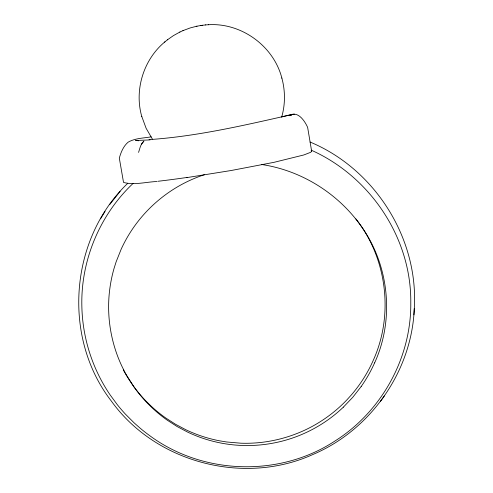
<?xml version="1.0" encoding="UTF-8"?>
<svg xmlns="http://www.w3.org/2000/svg" width="493" height="493" viewBox="0 0 493 493"><rect width="100%" height="100%" fill="white"/><g stroke="black" fill="none" stroke-linecap="round" stroke-linejoin="round"><path stroke-width="0.74" d="M127.81 183.26C69.624 238.84 62.026 337.298 111.282 400.994C155.492 462.656 243.801 485.765 312.759 454.558C370.477 430.192 411.772 371.389 414.28 308.68C418.791 238.464 374.926 169.007 310.06 142.027M413.91 314.867L414.28 308.661M281.676 117.081C285.373 104.393 285.33 90.687 281.817 77.962M138.576 152.399C139.883 148.461 140.591 143.987 143.901 141.127L141.485 144.215M374.631 362.86C394.764 318.749 389.137 264.439 360.543 225.301C337.354 192.929 300.816 170.282 261.37 164.465M100.529 218.855L105.034 211.46M120.119 191.395L109.594 204.7M380.269 401.622L384.3 396.002M311.145 150.667L311.675 151.363L310.621 152.325L303.805 154.968L274.126 162.302L231.162 170.51L186.446 177.671M361.172 386.543L352.772 397.284L343.368 407.156M133.202 183.322C99.863 214.646 80.723 260.366 81.85 306.104A163.775 163.362 -36.1 0 0 82.559 318.398C84.636 340.188 91.137 361.535 101.552 380.793A165.303 164.89 -35.1 0 0 110.062 394.813L117.346 404.728A163.621 163.214 -34.8 0 0 125.358 414.071L134.047 422.784L140.191 428.22A163.497 163.091 -34.4 0 0 149.897 435.787C202.808 474.876 279.432 477.273 334.55 441.272C381.311 412.056 411.378 358.078 410.78 302.819C411.538 237.928 370.175 176.5 311.305 150.199M164.958 41.813C143.568 59.443 134.09 89.972 141.811 116.613M167.337 39.884L173.45 35.601L179.994 31.99M164.582 42.121L167.682 39.6M289.656 115.732C297.68 110.186 304.803 121.007 307.632 127.373L311.675 151.363M182.921 30.64L190.156 27.947L196.393 26.314M179.766 32.094L183.119 30.554M294.413 114.111L292.361 114.302L289.286 115.658L292.503 114.407C245.144 125.093 197.631 136.351 149.052 139.624M291.314 114.77L290.377 115.079L292.503 114.407M281.7 116.927L292.361 114.302M196.239 26.345L201.058 25.457M196.547 26.283L197.015 26.191M202.229 25.297L202.543 25.254M200.904 25.482L205.612 24.915M151.123 136.863C143.445 138.182 135.051 138.163 128.143 142.163C123.41 146.193 120.927 152.251 119.318 158.111L123.533 182.428C134.299 185.368 146.064 181.917 157.057 181.51M208.36 24.736C241.397 22.592 273.744 46.108 281.885 78.19M205.427 24.927L208.644 24.718M138.607 140.795L135.52 140.258L138.12 140.684L136.672 140.462L150.082 139.907M355.878 218.904C387.067 258.32 394.043 314.959 373.102 360.685A139.279 138.934 -30.5 0 1 363.433 378.692A138.971 138.779 -19.7 0 1 351.226 395.084L346.641 400.131A139.18 138.897 -24.3 0 1 320.302 421.663C302.844 432.749 282.877 439.756 262.368 442.283A139.094 138.699 -37.4 0 1 240.917 443.207L226.681 441.987L219.631 440.828A139.427 139.02 -36.8 0 1 185.867 429.76L175.539 424.282L165.703 417.953A139.642 139.229 -35.7 0 1 150.938 405.942L145.916 401A139.303 138.89 -35 0 1 132.488 384.799L128.593 378.981M152.362 139.032L146.119 128.279L141.744 116.385M124.988 372.973L128.229 378.377M124.643 372.363A139.094 138.687 -34.6 0 1 123.305 369.916M204.349 174.713A139.186 138.804 -37 0 0 185.701 182.398C165.235 192.609 147.395 207.947 134.17 226.607A139.211 138.872 -36.1 0 0 121.179 249.181L116.132 261.832L114.08 268.328A138.829 138.434 -39.4 0 0 109.865 288.405C106.734 311.225 109.551 334.759 117.673 356.297A139.094 138.761 -31.5 0 0 126.547 375.191L134.053 387.023A139.303 138.964 -35.1 0 0 147.487 403.237L152.51 408.179A139.642 139.297 -34.4 0 0 167.281 420.202L177.116 426.537L187.457 432.016A139.346 139.001 -33.3 0 0 214.245 441.58C243.918 448.889 275.926 446.017 303.842 433.581A138.656 138.28 -39 0 0 327.568 420.141A139.371 139.044 -39 0 0 343.368 407.156M374.612 362.854A139.137 138.558 -42.9 0 1 361.159 386.53M187.081 177.449A101.909 6.643 -9.7 0 1 158.043 181.264"/></g></svg>
